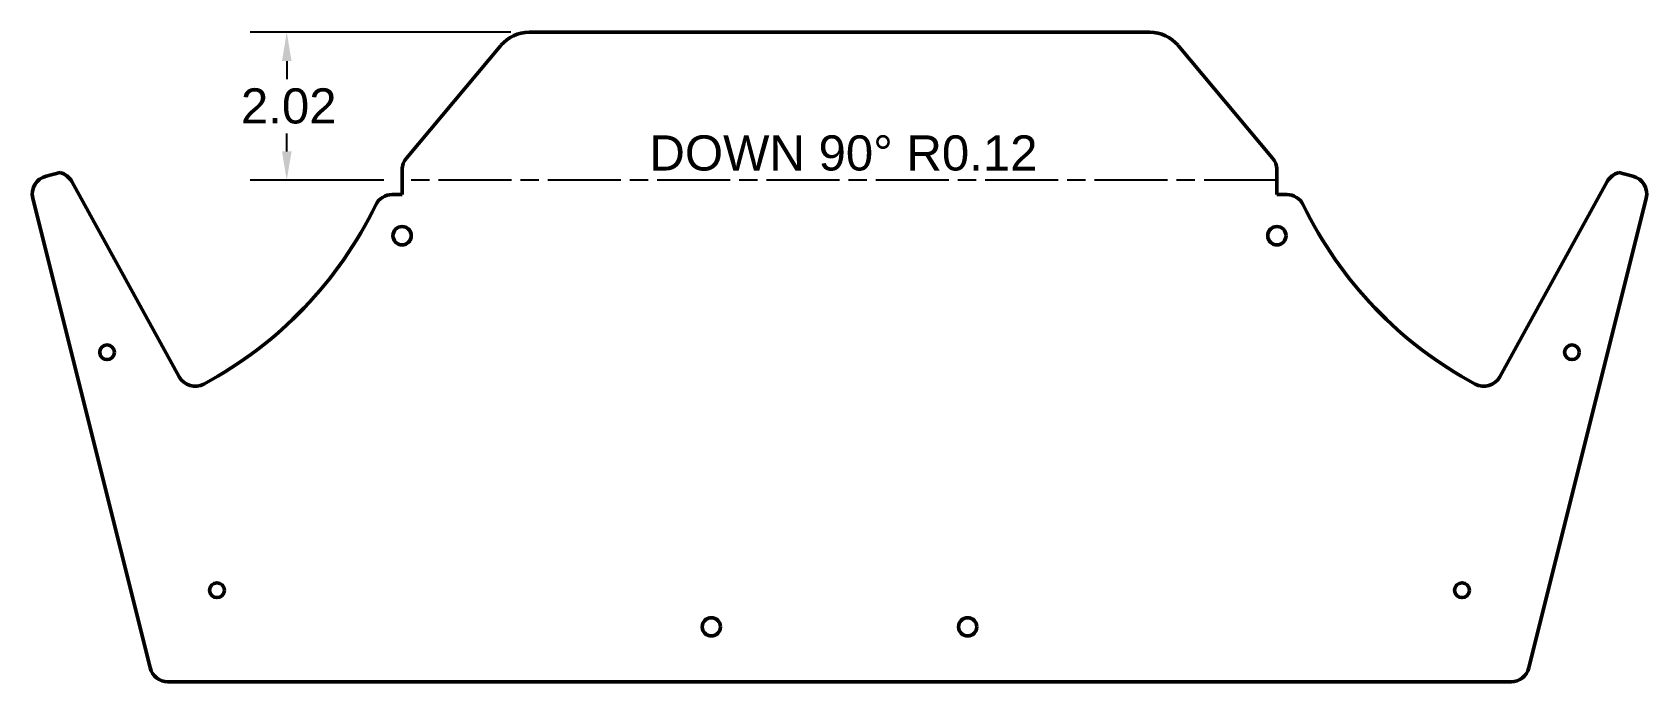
# Model space of a CAD drawing. Header units: inches. Extents: x 11 to 33, y 12.6 to 21.4.
import ezdxf

# ---------------------------------------------------------------- set-up
doc = ezdxf.new("R2010")
doc.units = ezdxf.units.IN
doc.header["$LTSCALE"] = 4
doc.header["$MEASUREMENT"] = 0
doc.linetypes.add('CHAIN', pattern=[0.7087, 0.4724, -0.0591, 0.1181, -0.0591])
for name, color, linetype, lineweight in [('BendCenterLine', 7, 'CHAIN', 25), ('Dimensions(Default)', 7, 'Continuous', 25), ('Symbols(Default)', 7, 'Continuous', 25), ('Visible(Default)', 7, 'Continuous', 50)]:
    doc.layers.add(name, color=color, linetype=linetype, lineweight=lineweight)
doc.styles.add('ByLayerText(Default)', font='arial.ttf')
doc.styles.add('DEFAULT-ANSI', font='arial.ttf')
doc.dimstyles.new('DEFAULT-ANSI', dxfattribs={"dimscale": 4, "dimtxt": 0.12, "dimasz": 0.098425, "dimexe": 0.125, "dimexo": 0.0625, "dimgap": 0.031496, "dimtad": 0, "dimtih": 1, "dimtoh": 1, "dimzin": 0, "dimdsep": 46, "dimtxsty": 'DEFAULT-ANSI', "dimcen": 0.09, "dimdle": 0.393701, "dimclrd": 256, "dimclre": 256, "dimclrt": 7, "dimadec": 0, "dimazin": 0, "dimtfac": 1, "dimtofl": 0, "dimtmove": 0, "dimatfit": 3, "dimfxl": 1, "dimtolj": 1, "dimtzin": 0, "dimlwd": -1, "dimlwe": -1, "dimarcsym": 0})

# ---------------------------------------------------------------- blocks, each defined once
blk = doc.blocks.new('*D3')
at = {"layer": 'Defpoints', "color": 0, "transparency": 16777216}
for p in [(14.453, 21.435), (17.761, 21.435), (16.028, 19.414)]:
    blk.add_point(p, dxfattribs=at)
at = {"layer": 'Dimensions(Default)', "transparency": 16777216}
for p, q in [((17.511, 21.435), (13.953, 21.435)), ((14.453, 21.041), (14.453, 20.795)), ((14.453, 19.808), (14.453, 20.053)), ((15.778, 19.414), (13.953, 19.414))]:
    blk.add_line(p, q, dxfattribs=at)
for points in [[(14.388, 21.041), (14.519, 21.041), (14.453, 21.435)], [(14.388, 19.808), (14.519, 19.808), (14.453, 19.414)]]:
    blk.add_solid(points, dxfattribs=at)
at = {"layer": 'Dimensions(Default)', "color": 7, "transparency": 16777216, "insert": (13.828, 20.669), "char_height": 0.48, "attachment_point": 1, "style": 'DEFAULT-ANSI'}
blk.add_mtext('\\A1;2.02', dxfattribs=at)

msp = doc.modelspace()

# ---------------------------------------------------------------- linework, layer by layer
at = {"layer": 'BendCenterLine', "ltscale": 0.52667}
msp.add_line((27.972, 19.414), (16.028, 19.414), dxfattribs=at)
at = {"layer": 'Visible(Default)'}
for p, q in [((17.761, 21.435), (26.239, 21.435)), ((17.378, 21.256), (16.086, 19.717)), ((27.914, 19.717), (26.622, 21.256)), ((11.168, 19.471), (11.358, 19.518)), ((16.028, 19.556), (16.028, 19.218)), ((27.972, 19.218), (27.972, 19.556)), ((32.642, 19.518), (32.832, 19.471)), ((12.984, 16.73), (11.517, 19.396)), ((16.028, 19.218), (15.893, 19.218)), ((28.107, 19.218), (27.972, 19.218)), ((32.483, 19.396), (31.016, 16.73)), ((12.587, 12.755), (10.986, 19.168)), ((33.014, 19.168), (31.413, 12.755)), ((31.171, 12.565), (12.829, 12.565))]:
    msp.add_line(p, q, dxfattribs=at)
for centre, radius in [((16.028, 18.656), 0.125), ((27.972, 18.656), 0.125), ((12, 17.065), 0.101), ((32, 17.065), 0.101), ((13.5, 13.815), 0.101), ((30.5, 13.815), 0.101), ((20.25, 13.315), 0.125), ((23.75, 13.315), 0.125)]:
    msp.add_circle(centre, radius, dxfattribs=at)
for centre, radius, start, end in [((17.761, 20.935), 0.5, 90, 140), ((26.239, 20.935), 0.5, 40, 90), ((16.278, 19.556), 0.25, 140, 180), ((27.722, 19.556), 0.25, 0, 40), ((11.229, 19.228), 0.25, 104.0152, 194.0152), ((11.298, 19.276), 0.25, 28.8207, 75.9043), ((32.702, 19.276), 0.25, 104.0957, 151.1793), ((32.771, 19.228), 0.25, 345.9848, 75.9848), ((15.893, 18.968), 0.25, 90, 154.1438), ((28.107, 18.968), 0.25, 25.8562, 90), ((10.719, 21.476), 5.5, 298.2378, 334.1438), ((33.281, 21.476), 5.5, 205.8562, 241.7622), ((13.203, 16.851), 0.25, 208.8207, 298.2378), ((30.797, 16.851), 0.25, 241.7622, 331.1793), ((12.829, 12.815), 0.25, 194.0152, 270), ((31.171, 12.815), 0.25, 270, 345.9848)]:
    msp.add_arc(centre, radius, start, end, dxfattribs=at)

# ---------------------------------------------------------------- texts
at = {"layer": 'Symbols(Default)', "color": 7, "insert": (19.405, 19.54), "char_height": 0.48, "attachment_point": 7, "style": 'ByLayerText(Default)'}
msp.add_mtext('DOWN 90° R0.12', dxfattribs=at)

# ---------------------------------------------------------------- dimensions: what is measured, and where the dimension line sits
at = {"layer": 'Dimensions(Default)'}
dim = msp.add_linear_dim(base=(14.453, 21.435), p1=(16.028, 19.414), p2=(17.761, 21.435), angle=90, dimstyle='DEFAULT-ANSI', override={"dimgap": 0.031496, "dimdec": 2, "dimtol": 0, "dimlim": 0, "dimtp": 0, "dimtm": 0, "dimtdec": 2, "dimatfit": 1}, dxfattribs=at)
dim.commit()
dim.dimension.update_dxf_attribs({"geometry": '*D3', "text_midpoint": (14.453, 20.424), "dimtype": 160})

doc.saveas('drawing.dxf')
